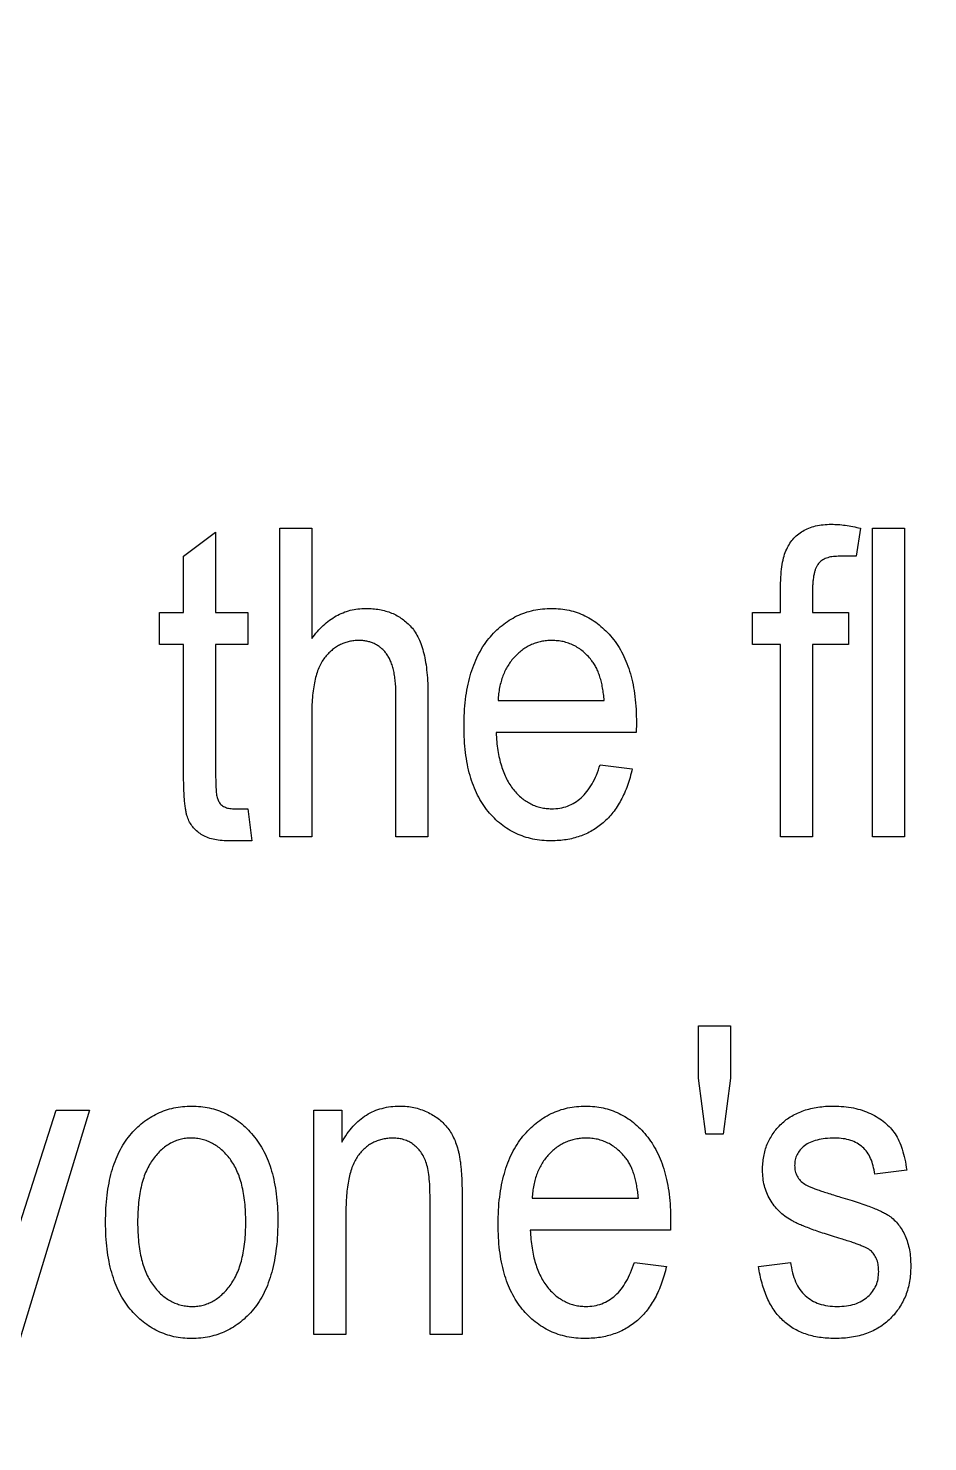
# Model space of a CAD drawing. Header units: millimetres. Extents: x -34 to 34, y -34 to 34.
# Drawn here: x 12.96 to 18.21, y 6.89 to 15.13 of the extents above; entities that cross this region are included whole.
import ezdxf

# ---------------------------------------------------------------- set-up
doc = ezdxf.new("R2010")
doc.units = ezdxf.units.MM

msp = doc.modelspace()

# ---------------------------------------------------------------- linework, layer by layer
at = {"color": 7, "linetype": 'Continuous', "lineweight": 25}
for p, q in [((13.8691, 12.0491), (14.0559, 12.1892)), ((14.0559, 12.1892), (14.0559, 11.7223)), ((14.4294, 10.4148), (14.4294, 12.2126)), ((14.4294, 12.2126), (14.6162, 12.2126)), ((14.6162, 12.2126), (14.6162, 11.5698)), ((17.8149, 12.2126), (17.7901, 12.0491)), ((17.885, 10.4148), (17.885, 12.2126)), ((17.885, 12.2126), (18.0718, 12.2126)), ((18.0718, 12.2126), (18.0718, 10.4148)), ((13.8691, 11.7223), (13.8691, 12.0491)), ((17.7901, 12.0491), (17.6843, 12.0491)), ((17.348, 11.7223), (17.348, 11.8576)), ((17.5348, 11.8438), (17.5348, 11.7223)), ((13.729, 11.5355), (13.729, 11.7223)), ((13.729, 11.7223), (13.8691, 11.7223)), ((14.0559, 11.7223), (14.2427, 11.7223)), ((14.2427, 11.7223), (14.2427, 11.5355)), ((17.1845, 11.5355), (17.1845, 11.7223)), ((17.1845, 11.7223), (17.348, 11.7223)), ((17.5348, 11.7223), (17.7449, 11.7223)), ((17.7449, 11.7223), (17.7449, 11.5355)), ((13.8691, 11.5355), (13.729, 11.5355)), ((13.8691, 10.7887), (13.8691, 11.5355)), ((14.2427, 11.5355), (14.0559, 11.5355)), ((14.0559, 11.5355), (14.0559, 10.7613)), ((17.348, 11.5355), (17.1845, 11.5355)), ((17.348, 10.4148), (17.348, 11.5355)), ((17.7449, 11.5355), (17.5348, 11.5355)), ((17.5348, 11.5355), (17.5348, 10.4148)), ((15.1065, 10.4148), (15.1065, 11.2418)), ((15.2933, 11.2396), (15.2933, 10.4148)), ((15.7016, 11.2086), (16.3207, 11.2086)), ((14.6162, 11.1287), (14.6162, 10.4148)), ((16.5085, 11.0795), (16.5074, 11.0218)), ((16.5074, 11.0218), (15.6902, 11.0218)), ((16.2973, 10.835), (16.4841, 10.8117)), ((14.1613, 10.5782), (14.2427, 10.5782)), ((14.2427, 10.5782), (14.266, 10.3914)), ((14.266, 10.3914), (14.1277, 10.3914)), ((14.6162, 10.4148), (14.4294, 10.4148)), ((15.2933, 10.4148), (15.1065, 10.4148)), ((17.5348, 10.4148), (17.348, 10.4148)), ((18.0718, 10.4148), (17.885, 10.4148)), ((16.8699, 9.0094), (16.8699, 9.3129)), ((16.8699, 9.3129), (17.0567, 9.3129)), ((17.0567, 9.3129), (17.0567, 9.0094)), ((16.9122, 8.6825), (16.8699, 9.0094)), ((17.0567, 9.0094), (17.0133, 8.6825)), ((12.9018, 8.1167), (13.1269, 8.8226)), ((13.3209, 8.8226), (12.9171, 7.4928)), ((13.1269, 8.8226), (13.3209, 8.8226)), ((14.6284, 7.5151), (14.6284, 8.8226)), ((14.6284, 8.8226), (14.7919, 8.8226)), ((14.7919, 8.8226), (14.7919, 8.6358)), ((17.0133, 8.6825), (16.9122, 8.6825)), ((18.084, 8.4724), (17.8972, 8.449)), ((15.3055, 7.5151), (15.3055, 8.3097)), ((15.4923, 8.3155), (15.4923, 7.5151)), ((15.9006, 8.3089), (16.5197, 8.3089)), ((14.8152, 8.2287), (14.8152, 7.5151)), ((16.7075, 8.1798), (16.7064, 8.1221)), ((16.7064, 8.1221), (15.8893, 8.1221)), ((16.4963, 7.9354), (16.6831, 7.912)), ((17.2201, 7.912), (17.4069, 7.9354)), ((14.8152, 7.5151), (14.6284, 7.5151)), ((15.4923, 7.5151), (15.3055, 7.5151))]:
    msp.add_line(p, q, dxfattribs=at)
at = {"color": 7, "linetype": 'Continuous'}
msp.add_circle((0, 0), 34, dxfattribs=at)
at = {"color": 7, "linetype": 'Continuous', "lineweight": 25}
for points, knots in [([(17.348, 11.8576), (17.3484, 11.881), (17.3493, 11.9247), (17.3546, 11.9858), (17.3647, 12.0376), (17.3783, 12.081), (17.3974, 12.117), (17.4195, 12.1486), (17.4467, 12.1752), (17.4781, 12.1972), (17.5136, 12.2151), (17.5536, 12.2271), (17.5977, 12.2346), (17.6285, 12.2355), (17.6446, 12.2359)], [0, 0, 0, 0, 0.1265, 0.236978, 0.331644, 0.411402, 0.482682, 0.551579, 0.6191, 0.687616, 0.758297, 0.833488, 0.912952, 1, 1, 1, 1]), ([(17.6446, 12.2359), (17.6578, 12.2356), (17.6851, 12.235), (17.7268, 12.2303), (17.7705, 12.2232), (17.7999, 12.2162), (17.8149, 12.2126)], [0, 0, 0, 0, 0.2308527, 0.4734655, 0.7309476, 1, 1, 1, 1]), ([(17.6843, 12.0491), (17.6719, 12.0487), (17.6485, 12.048), (17.6161, 12.0401), (17.5893, 12.0265), (17.5714, 12.0104), (17.561, 11.9941), (17.5534, 11.9798), (17.5479, 11.9629), (17.5432, 11.9437), (17.539, 11.9222), (17.5369, 11.8981), (17.5347, 11.8718), (17.5348, 11.8534), (17.5348, 11.8438)], [0, 0, 0, 0, 0.126159, 0.236891, 0.335684, 0.428238, 0.477178, 0.531261, 0.591358, 0.657498, 0.731555, 0.813452, 0.90251, 1, 1, 1, 1]), ([(14.6162, 11.5698), (14.6268, 11.5837), (14.6473, 11.6109), (14.6817, 11.647), (14.7186, 11.677), (14.757, 11.7022), (14.7978, 11.7216), (14.8405, 11.7358), (14.8855, 11.7438), (14.9162, 11.745), (14.9318, 11.7456)], [0, 0, 0, 0, 0.139469, 0.271137, 0.396529, 0.517824, 0.63709, 0.755446, 0.875647, 1, 1, 1, 1]), ([(14.9318, 11.7456), (14.9454, 11.7453), (14.972, 11.7446), (15.0107, 11.7393), (15.0472, 11.731), (15.0817, 11.7195), (15.1139, 11.7038), (15.1437, 11.6849), (15.1714, 11.6627), (15.1973, 11.6371), (15.2202, 11.6066), (15.24, 11.5708), (15.2566, 11.5292), (15.2703, 11.482), (15.2808, 11.4293), (15.2877, 11.371), (15.2927, 11.3072), (15.2931, 11.2627), (15.2933, 11.2396)], [0, 0, 0, 0, 0.057444, 0.11172, 0.164296, 0.215175, 0.264674, 0.314426, 0.363638, 0.414362, 0.467035, 0.523919, 0.586431, 0.655337, 0.730601, 0.812712, 0.902626, 1, 1, 1, 1]), ([(15.5035, 11.0576), (15.5038, 11.0847), (15.5045, 11.1375), (15.5116, 11.2141), (15.5228, 11.2858), (15.5382, 11.3526), (15.5588, 11.4142), (15.5835, 11.471), (15.6128, 11.5229), (15.6467, 11.5696), (15.6844, 11.6107), (15.7242, 11.6467), (15.7665, 11.6775), (15.8115, 11.7022), (15.8588, 11.7219), (15.9085, 11.7357), (15.9607, 11.7438), (15.9962, 11.745), (16.0142, 11.7456)], [0, 0, 0, 0, 0.084514, 0.164397, 0.239575, 0.310424, 0.377514, 0.441638, 0.503055, 0.562996, 0.620921, 0.676452, 0.730182, 0.783428, 0.835913, 0.88941, 0.943848, 1, 1, 1, 1]), ([(16.0142, 11.7456), (16.0315, 11.7452), (16.0656, 11.7443), (16.1155, 11.736), (16.1632, 11.7224), (16.2088, 11.7038), (16.2521, 11.6796), (16.2928, 11.6495), (16.3317, 11.6148), (16.3681, 11.5746), (16.4013, 11.5294), (16.4303, 11.4792), (16.4542, 11.4239), (16.4745, 11.3644), (16.4894, 11.2998), (16.5009, 11.2306), (16.5073, 11.1566), (16.5081, 11.1056), (16.5085, 11.0795)], [0, 0, 0, 0, 0.05571, 0.109694, 0.162658, 0.215196, 0.268175, 0.32202, 0.377796, 0.436048, 0.496318, 0.558287, 0.622502, 0.689912, 0.760814, 0.835862, 0.91572, 1, 1, 1, 1]), ([(14.8891, 11.5588), (14.8799, 11.5585), (14.8615, 11.558), (14.8344, 11.5537), (14.8087, 11.5456), (14.7836, 11.5357), (14.76, 11.5218), (14.737, 11.5058), (14.7156, 11.4862), (14.6949, 11.464), (14.6759, 11.4378), (14.6602, 11.4067), (14.6461, 11.3716), (14.6355, 11.3318), (14.6267, 11.2876), (14.6209, 11.2386), (14.6166, 11.1852), (14.6163, 11.1481), (14.6162, 11.1287)], [0, 0, 0, 0, 0.04841, 0.096097, 0.142584, 0.189362, 0.236938, 0.285298, 0.335747, 0.38842, 0.444027, 0.504346, 0.570021, 0.641321, 0.719788, 0.805709, 0.898842, 1, 1, 1, 1]), ([(15.1065, 11.2418), (15.1065, 11.2554), (15.1064, 11.2817), (15.1031, 11.3197), (15.0992, 11.3548), (15.0924, 11.3867), (15.0846, 11.4159), (15.0749, 11.4421), (15.0626, 11.4648), (15.0492, 11.4851), (15.034, 11.5026), (15.0172, 11.5174), (14.9992, 11.5303), (14.98, 11.5412), (14.9592, 11.5491), (14.937, 11.5544), (14.9136, 11.5584), (14.8974, 11.5587), (14.8891, 11.5588)], [0, 0, 0, 0, 0.09359, 0.180738, 0.261569, 0.335796, 0.405117, 0.468581, 0.527262, 0.582644, 0.634754, 0.686237, 0.736547, 0.786292, 0.837339, 0.889011, 0.943131, 1, 1, 1, 1]), ([(16.0149, 11.5588), (16.0046, 11.5585), (15.9842, 11.558), (15.9541, 11.5537), (15.9254, 11.5456), (15.8975, 11.5358), (15.8713, 11.5219), (15.8457, 11.5059), (15.8217, 11.4863), (15.7988, 11.4642), (15.7777, 11.4396), (15.7594, 11.4126), (15.7433, 11.3838), (15.7297, 11.3528), (15.7189, 11.3197), (15.7106, 11.2844), (15.7041, 11.2472), (15.7024, 11.2216), (15.7016, 11.2086)], [0, 0, 0, 0, 0.059496, 0.117439, 0.173917, 0.230546, 0.287144, 0.344361, 0.403544, 0.464857, 0.527346, 0.58921, 0.652435, 0.71661, 0.783604, 0.852624, 0.924924, 1, 1, 1, 1]), ([(16.2455, 11.445), (16.2379, 11.454), (16.2229, 11.4717), (16.1981, 11.4953), (16.1712, 11.5147), (16.143, 11.531), (16.1132, 11.5433), (16.0819, 11.5527), (16.0489, 11.5577), (16.0264, 11.5584), (16.0149, 11.5588)], [0, 0, 0, 0, 0.132804, 0.260544, 0.383948, 0.505265, 0.625434, 0.746635, 0.871231, 1, 1, 1, 1]), ([(16.3207, 11.2086), (16.3195, 11.2214), (16.3171, 11.2462), (16.3115, 11.2821), (16.3049, 11.3156), (16.2959, 11.3464), (16.286, 11.3748), (16.2741, 11.4006), (16.2612, 11.4242), (16.2507, 11.4382), (16.2455, 11.445)], [0, 0, 0, 0, 0.153117, 0.296903, 0.433148, 0.55985, 0.680043, 0.79167, 0.898167, 1, 1, 1, 1]), ([(16.0124, 10.3914), (15.9939, 10.3919), (15.9575, 10.3927), (15.9043, 10.401), (15.8538, 10.4143), (15.8062, 10.4337), (15.7612, 10.4577), (15.7187, 10.4872), (15.6794, 10.5225), (15.6428, 10.5627), (15.6099, 10.608), (15.5815, 10.6584), (15.5568, 10.7133), (15.5373, 10.7731), (15.522, 10.8376), (15.5113, 10.9067), (15.5046, 10.9806), (15.5039, 11.0314), (15.5035, 11.0576)], [0, 0, 0, 0, 0.058734, 0.115345, 0.170494, 0.224181, 0.278063, 0.332137, 0.387914, 0.445297, 0.504439, 0.565292, 0.628705, 0.694986, 0.764829, 0.838697, 0.916978, 1, 1, 1, 1]), ([(15.6902, 11.0218), (15.6914, 11.004), (15.6935, 10.9695), (15.7004, 10.9195), (15.7087, 10.8727), (15.7206, 10.8295), (15.7343, 10.7895), (15.7507, 10.7528), (15.7696, 10.7194), (15.7913, 10.6899), (15.8146, 10.6635), (15.8394, 10.6408), (15.8655, 10.6217), (15.8927, 10.6059), (15.921, 10.5932), (15.9507, 10.5845), (15.9817, 10.5793), (16.0028, 10.5786), (16.0135, 10.5782)], [0, 0, 0, 0, 0.0876154, 0.1703022, 0.2482334, 0.3213962, 0.390473, 0.4560938, 0.5188127, 0.5787792, 0.6364257, 0.6914924, 0.7441559, 0.7953715, 0.8457411, 0.8962952, 0.947255, 1, 1, 1, 1]), ([(14.1277, 10.3914), (14.1124, 10.3917), (14.083, 10.3922), (14.0415, 10.4), (14.0041, 10.4107), (13.9719, 10.4275), (13.9447, 10.4482), (13.9215, 10.4721), (13.9036, 10.5), (13.8919, 10.526), (13.8853, 10.5502), (13.8812, 10.5725), (13.8769, 10.5988), (13.8744, 10.6291), (13.8716, 10.6633), (13.8705, 10.7015), (13.8692, 10.7437), (13.8691, 10.7733), (13.8691, 10.7887)], [0, 0, 0, 0, 0.082978, 0.158466, 0.227964, 0.292396, 0.353441, 0.412531, 0.471462, 0.531841, 0.565997, 0.606892, 0.654804, 0.709656, 0.771661, 0.840124, 0.916455, 1, 1, 1, 1]), ([(16.4841, 10.8117), (16.4801, 10.7948), (16.4722, 10.7618), (16.4567, 10.7145), (16.4394, 10.6701), (16.4192, 10.6292), (16.3969, 10.5914), (16.3725, 10.5565), (16.3454, 10.525), (16.3158, 10.4969), (16.2843, 10.472), (16.2509, 10.4503), (16.2156, 10.432), (16.1783, 10.4175), (16.1395, 10.4057), (16.0988, 10.3972), (16.0561, 10.3926), (16.0271, 10.3918), (16.0124, 10.3914)], [0, 0, 0, 0, 0.075174, 0.14731, 0.216045, 0.281929, 0.345137, 0.40652, 0.466426, 0.525438, 0.583328, 0.640593, 0.698215, 0.755575, 0.814041, 0.873896, 0.936055, 1, 1, 1, 1]), ([(16.0135, 10.5782), (16.0299, 10.5789), (16.0618, 10.5803), (16.1078, 10.5928), (16.1499, 10.6132), (16.188, 10.6419), (16.2219, 10.6787), (16.2513, 10.7236), (16.2775, 10.7761), (16.2905, 10.8148), (16.2973, 10.835)], [0, 0, 0, 0, 0.118665, 0.231916, 0.342835, 0.456337, 0.575618, 0.704131, 0.845043, 1, 1, 1, 1]), ([(14.0559, 10.7613), (14.0561, 10.745), (14.0564, 10.7155), (14.0592, 10.6762), (14.0632, 10.6459), (14.0696, 10.6298), (14.0723, 10.6231)], [0, 0, 0, 0, 0.349051, 0.631075, 0.845143, 1, 1, 1, 1]), ([(14.0723, 10.6231), (14.0767, 10.6161), (14.0855, 10.6023), (14.1068, 10.5881), (14.1324, 10.5796), (14.1512, 10.5787), (14.1613, 10.5782)], [0, 0, 0, 0, 0.23382, 0.463567, 0.713334, 1, 1, 1, 1]), ([(13.4143, 8.1688), (13.4147, 8.196), (13.4155, 8.2486), (13.4219, 8.325), (13.4335, 8.3961), (13.4483, 8.4623), (13.4686, 8.5232), (13.4928, 8.5792), (13.5218, 8.63), (13.5551, 8.6755), (13.592, 8.7154), (13.6311, 8.7505), (13.673, 8.7798), (13.7169, 8.8041), (13.7634, 8.8228), (13.8122, 8.8364), (13.8635, 8.8446), (13.8985, 8.8455), (13.9163, 8.8459)], [0, 0, 0, 0, 0.085788, 0.16646, 0.242011, 0.313466, 0.380716, 0.444949, 0.506099, 0.565248, 0.622677, 0.677703, 0.73126, 0.783927, 0.836201, 0.88929, 0.943789, 1, 1, 1, 1]), ([(13.9163, 8.8459), (13.9339, 8.8455), (13.9683, 8.8446), (14.0189, 8.8363), (14.0671, 8.8228), (14.1135, 8.8042), (14.1571, 8.7796), (14.199, 8.7506), (14.2382, 8.7153), (14.2752, 8.6754), (14.3095, 8.6306), (14.3384, 8.5802), (14.3636, 8.5255), (14.3833, 8.4658), (14.399, 8.4016), (14.4101, 8.3327), (14.4172, 8.2591), (14.4179, 8.2084), (14.4183, 8.1823)], [0, 0, 0, 0, 0.056299, 0.110484, 0.164018, 0.2171, 0.270239, 0.324625, 0.380501, 0.439083, 0.499299, 0.561252, 0.625211, 0.69239, 0.762761, 0.837168, 0.916399, 1, 1, 1, 1]), ([(14.7919, 8.6358), (14.8018, 8.6526), (14.8211, 8.685), (14.8554, 8.7283), (14.8932, 8.7647), (14.934, 8.7947), (14.9782, 8.8181), (15.026, 8.8339), (15.0766, 8.8442), (15.1115, 8.8454), (15.1293, 8.8459)], [0, 0, 0, 0, 0.1396002, 0.2696963, 0.3940514, 0.5136611, 0.6316347, 0.7502744, 0.8726736, 1, 1, 1, 1]), ([(15.1293, 8.8459), (15.1433, 8.8455), (15.1709, 8.8447), (15.2114, 8.8383), (15.2503, 8.8278), (15.287, 8.8127), (15.3213, 8.7946), (15.3529, 8.7743), (15.3801, 8.7502), (15.4048, 8.7242), (15.4257, 8.6943), (15.4443, 8.661), (15.4589, 8.623), (15.4692, 8.5887), (15.476, 8.5582), (15.4801, 8.5321), (15.4844, 8.5031), (15.4869, 8.4712), (15.4898, 8.4364), (15.4909, 8.3987), (15.4922, 8.3581), (15.4923, 8.33), (15.4923, 8.3155)], [0, 0, 0, 0, 0.057076, 0.112243, 0.166711, 0.220738, 0.273946, 0.324397, 0.373587, 0.421633, 0.470319, 0.521782, 0.576728, 0.63569, 0.667677, 0.703855, 0.743388, 0.787184, 0.834397, 0.885486, 0.941017, 1, 1, 1, 1]), ([(15.7025, 8.1579), (15.7028, 8.185), (15.7035, 8.2378), (15.7106, 8.3145), (15.7218, 8.3862), (15.7373, 8.4529), (15.7578, 8.5145), (15.7825, 8.5713), (15.8118, 8.6232), (15.8457, 8.6699), (15.8834, 8.711), (15.9232, 8.7471), (15.9655, 8.7778), (16.0105, 8.8025), (16.0578, 8.8222), (16.1075, 8.8361), (16.1597, 8.8441), (16.1952, 8.8453), (16.2132, 8.8459)], [0, 0, 0, 0, 0.084514, 0.164397, 0.239575, 0.310424, 0.377514, 0.441638, 0.503055, 0.562996, 0.620921, 0.676452, 0.730182, 0.783428, 0.835913, 0.88941, 0.943848, 1, 1, 1, 1]), ([(16.2132, 8.8459), (16.2305, 8.8455), (16.2646, 8.8446), (16.3145, 8.8364), (16.3622, 8.8228), (16.4078, 8.8041), (16.4512, 8.7799), (16.4918, 8.7499), (16.5307, 8.7151), (16.5671, 8.675), (16.6004, 8.6297), (16.6293, 8.5795), (16.6532, 8.5243), (16.6735, 8.4647), (16.6884, 8.4001), (16.6999, 8.3309), (16.7063, 8.2569), (16.7071, 8.2059), (16.7075, 8.1798)], [0, 0, 0, 0, 0.05571, 0.109694, 0.162658, 0.215196, 0.268175, 0.32202, 0.377796, 0.436048, 0.496318, 0.558287, 0.622502, 0.689912, 0.760814, 0.835862, 0.91572, 1, 1, 1, 1]), ([(17.2435, 8.4731), (17.2438, 8.4866), (17.2445, 8.513), (17.2498, 8.5517), (17.258, 8.5886), (17.27, 8.6235), (17.286, 8.6561), (17.3046, 8.6871), (17.3271, 8.716), (17.3529, 8.7429), (17.3816, 8.7674), (17.4134, 8.7883), (17.4478, 8.8062), (17.4848, 8.8208), (17.5244, 8.8321), (17.5666, 8.8399), (17.6113, 8.8454), (17.6421, 8.8458), (17.6579, 8.8459)], [0, 0, 0, 0, 0.064436, 0.125867, 0.185938, 0.24426, 0.301581, 0.35857, 0.416451, 0.475923, 0.535995, 0.595828, 0.657302, 0.7203, 0.78546, 0.85336, 0.924575, 1, 1, 1, 1]), ([(17.6579, 8.8459), (17.6777, 8.8453), (17.7164, 8.8442), (17.7725, 8.8363), (17.8249, 8.8223), (17.8732, 8.803), (17.9171, 8.7794), (17.9558, 8.7516), (17.989, 8.72), (18.0173, 8.684), (18.0402, 8.6418), (18.0589, 8.5924), (18.0743, 8.5353), (18.0806, 8.4941), (18.084, 8.4724)], [0, 0, 0, 0, 0.094098, 0.183224, 0.267982, 0.350533, 0.429223, 0.50396, 0.575737, 0.645979, 0.719792, 0.80267, 0.895821, 1, 1, 1, 1]), ([(13.9116, 8.6592), (13.901, 8.6589), (13.8801, 8.6583), (13.8494, 8.6521), (13.82, 8.6426), (13.7917, 8.6293), (13.7645, 8.6121), (13.739, 8.5906), (13.7145, 8.5656), (13.691, 8.5372), (13.6699, 8.5046), (13.6512, 8.4683), (13.6356, 8.4279), (13.6229, 8.3837), (13.6131, 8.3356), (13.6064, 8.2837), (13.6019, 8.2279), (13.6014, 8.1894), (13.6011, 8.1696)], [0, 0, 0, 0, 0.049208, 0.096939, 0.14444, 0.192437, 0.241939, 0.293272, 0.347178, 0.404151, 0.464138, 0.527023, 0.593715, 0.664842, 0.74037, 0.821268, 0.90793, 1, 1, 1, 1]), ([(14.2315, 8.1696), (14.2313, 8.1895), (14.2308, 8.2281), (14.2262, 8.284), (14.2197, 8.3361), (14.2093, 8.3841), (14.1968, 8.4285), (14.1805, 8.4686), (14.1623, 8.5054), (14.1404, 8.5376), (14.1167, 8.5661), (14.0916, 8.591), (14.065, 8.6121), (14.0372, 8.6294), (14.0077, 8.6426), (13.9769, 8.6521), (13.9447, 8.6582), (13.9227, 8.6588), (13.9116, 8.6592)], [0, 0, 0, 0, 0.091482, 0.177065, 0.256957, 0.332205, 0.401911, 0.467978, 0.530577, 0.589659, 0.646279, 0.700302, 0.751512, 0.801343, 0.850264, 0.899299, 0.949177, 1, 1, 1, 1]), ([(15.0907, 8.6592), (15.0804, 8.6589), (15.0603, 8.6585), (15.0311, 8.6535), (15.0034, 8.6459), (14.9774, 8.6352), (14.9527, 8.6218), (14.93, 8.6046), (14.9086, 8.5849), (14.8893, 8.5616), (14.8713, 8.535), (14.8562, 8.5039), (14.8436, 8.4685), (14.833, 8.429), (14.8252, 8.385), (14.8194, 8.3368), (14.8157, 8.2842), (14.8154, 8.2477), (14.8152, 8.2287)], [0, 0, 0, 0, 0.053032, 0.104144, 0.15326, 0.201625, 0.249892, 0.298577, 0.348552, 0.40047, 0.45504, 0.51483, 0.579268, 0.649788, 0.726724, 0.810576, 0.901604, 1, 1, 1, 1]), ([(15.3055, 8.3097), (15.3053, 8.332), (15.3048, 8.3737), (15.3008, 8.4314), (15.2933, 8.4794), (15.2833, 8.5189), (15.2693, 8.5513), (15.2524, 8.5792), (15.2318, 8.6031), (15.2079, 8.6232), (15.1817, 8.6395), (15.153, 8.6508), (15.1225, 8.6581), (15.1014, 8.6588), (15.0907, 8.6592)], [0, 0, 0, 0, 0.144217, 0.268382, 0.372345, 0.456741, 0.530103, 0.599047, 0.666277, 0.732998, 0.799118, 0.864162, 0.930883, 1, 1, 1, 1]), ([(16.2139, 8.6592), (16.2036, 8.6589), (16.1832, 8.6583), (16.1531, 8.654), (16.1244, 8.646), (16.0965, 8.6361), (16.0703, 8.6222), (16.0448, 8.6062), (16.0207, 8.5866), (15.9978, 8.5645), (15.9768, 8.54), (15.9584, 8.5129), (15.9423, 8.4841), (15.9287, 8.4531), (15.9179, 8.42), (15.9096, 8.3847), (15.9031, 8.3476), (15.9014, 8.322), (15.9006, 8.3089)], [0, 0, 0, 0, 0.059496, 0.117439, 0.173917, 0.230546, 0.287144, 0.344361, 0.403544, 0.464857, 0.527346, 0.58921, 0.652435, 0.71661, 0.783604, 0.852624, 0.924924, 1, 1, 1, 1]), ([(16.4445, 8.5453), (16.4369, 8.5544), (16.4219, 8.5721), (16.3971, 8.5957), (16.3702, 8.615), (16.342, 8.6313), (16.3122, 8.6436), (16.281, 8.6531), (16.2479, 8.658), (16.2254, 8.6588), (16.2139, 8.6592)], [0, 0, 0, 0, 0.132804, 0.260544, 0.383948, 0.505265, 0.625434, 0.746635, 0.871231, 1, 1, 1, 1]), ([(17.6645, 8.6592), (17.6459, 8.6587), (17.6112, 8.6577), (17.5628, 8.6494), (17.5215, 8.636), (17.488, 8.6161), (17.4623, 8.5916), (17.4438, 8.5639), (17.4322, 8.5327), (17.4309, 8.5107), (17.4302, 8.4994)], [0, 0, 0, 0, 0.174448, 0.326882, 0.461347, 0.581638, 0.691071, 0.792789, 0.893938, 1, 1, 1, 1]), ([(17.8972, 8.449), (17.8947, 8.4655), (17.8898, 8.4969), (17.8753, 8.5405), (17.8542, 8.5771), (17.8279, 8.6079), (17.7949, 8.6311), (17.7564, 8.6477), (17.7123, 8.6575), (17.6809, 8.6586), (17.6645, 8.6592)], [0, 0, 0, 0, 0.1428901, 0.2715776, 0.3904694, 0.5025713, 0.6152082, 0.7321897, 0.8591868, 1, 1, 1, 1]), ([(16.5197, 8.3089), (16.5185, 8.3217), (16.5161, 8.3465), (16.5105, 8.3824), (16.5039, 8.4159), (16.4949, 8.4468), (16.485, 8.4752), (16.4731, 8.5009), (16.4602, 8.5246), (16.4497, 8.5385), (16.4445, 8.5453)], [0, 0, 0, 0, 0.153117, 0.296903, 0.433148, 0.55985, 0.680043, 0.79167, 0.898167, 1, 1, 1, 1]), ([(17.4302, 8.4994), (17.4309, 8.4884), (17.4321, 8.467), (17.4441, 8.4372), (17.4629, 8.4107), (17.4803, 8.3975), (17.4893, 8.3907)], [0, 0, 0, 0, 0.253335, 0.496023, 0.737057, 1, 1, 1, 1]), ([(17.7017, 8.0722), (17.6846, 8.0773), (17.652, 8.0873), (17.6052, 8.1023), (17.5625, 8.1164), (17.524, 8.1302), (17.4899, 8.1439), (17.4594, 8.1561), (17.4332, 8.168), (17.4042, 8.1834), (17.3726, 8.2041), (17.3392, 8.2325), (17.3106, 8.265), (17.2863, 8.3008), (17.2674, 8.3401), (17.2532, 8.3821), (17.2453, 8.4268), (17.2441, 8.4575), (17.2435, 8.4731)], [0, 0, 0, 0, 0.080348, 0.154086, 0.221746, 0.283008, 0.338429, 0.387637, 0.431089, 0.468395, 0.535347, 0.601101, 0.665615, 0.730436, 0.795703, 0.861629, 0.92964, 1, 1, 1, 1]), ([(17.4893, 8.3907), (17.493, 8.3885), (17.5015, 8.3836), (17.5169, 8.3764), (17.5366, 8.3684), (17.5607, 8.3599), (17.5889, 8.3498), (17.6217, 8.3396), (17.6586, 8.3276), (17.6849, 8.3199), (17.6988, 8.3159)], [0, 0, 0, 0, 0.056472, 0.132657, 0.228152, 0.343167, 0.4768, 0.631658, 0.805172, 1, 1, 1, 1]), ([(17.6988, 8.3159), (17.7168, 8.3105), (17.7511, 8.3002), (17.7997, 8.2844), (17.8431, 8.2695), (17.8814, 8.2554), (17.9144, 8.242), (17.942, 8.2291), (17.965, 8.2179), (17.9878, 8.2026), (18.0116, 8.1825), (18.0364, 8.1552), (18.0576, 8.1239), (18.0755, 8.0887), (18.0896, 8.0498), (18.1005, 8.0076), (18.106, 7.9616), (18.1069, 7.9299), (18.1073, 7.9135)], [0, 0, 0, 0, 0.088802, 0.1690438, 0.2412984, 0.3055988, 0.3614603, 0.4094934, 0.4495465, 0.4818679, 0.5389057, 0.5962116, 0.6552845, 0.7171584, 0.7819972, 0.8500813, 0.9224248, 1, 1, 1, 1]), ([(13.9163, 7.4917), (13.8988, 7.4922), (13.8641, 7.4931), (13.8133, 7.5013), (13.7647, 7.5148), (13.7185, 7.534), (13.6745, 7.5581), (13.6328, 7.5878), (13.5935, 7.6229), (13.5566, 7.6631), (13.5228, 7.7084), (13.4937, 7.7593), (13.4692, 7.8154), (13.4488, 7.8763), (13.4332, 7.9424), (13.4226, 8.0134), (13.4153, 8.0894), (13.4147, 8.1418), (13.4143, 8.1688)], [0, 0, 0, 0, 0.0555166, 0.1097085, 0.1624978, 0.2149871, 0.2677243, 0.3210391, 0.3766823, 0.4341879, 0.4936446, 0.5554023, 0.619368, 0.6871951, 0.7584593, 0.8340522, 0.9144817, 1, 1, 1, 1]), ([(13.6011, 8.1696), (13.6014, 8.1495), (13.6018, 8.1106), (13.6065, 8.0544), (13.6129, 8.002), (13.6234, 7.9538), (13.6359, 7.9092), (13.6519, 7.8689), (13.6706, 7.8322), (13.6921, 7.7997), (13.7159, 7.7712), (13.7412, 7.7467), (13.7676, 7.7256), (13.7954, 7.7082), (13.8249, 7.695), (13.8558, 7.6856), (13.888, 7.6795), (13.91, 7.6788), (13.9211, 7.6785)], [0, 0, 0, 0, 0.091829, 0.17777, 0.25803, 0.333106, 0.403186, 0.469619, 0.531579, 0.590989, 0.647479, 0.700989, 0.752082, 0.801798, 0.850607, 0.89953, 0.949294, 1, 1, 1, 1]), ([(14.4183, 8.1823), (14.4179, 8.1541), (14.4171, 8.0995), (14.4107, 8.0204), (14.3992, 7.947), (14.3844, 7.8788), (14.3641, 7.8166), (14.3403, 7.7595), (14.3113, 7.7081), (14.278, 7.6624), (14.2414, 7.6222), (14.2022, 7.5872), (14.1603, 7.5579), (14.1164, 7.5334), (14.0697, 7.5149), (14.0208, 7.5013), (13.9694, 7.4931), (13.9342, 7.4922), (13.9163, 7.4917)], [0, 0, 0, 0, 0.088003, 0.170193, 0.247313, 0.319619, 0.387372, 0.451254, 0.51221, 0.57084, 0.627211, 0.68147, 0.73428, 0.786212, 0.838108, 0.890456, 0.944195, 1, 1, 1, 1]), ([(13.9211, 7.6785), (13.9315, 7.6788), (13.9523, 7.6795), (13.9827, 7.6856), (14.012, 7.6951), (14.0401, 7.7087), (14.067, 7.7262), (14.0931, 7.7469), (14.1175, 7.7721), (14.1408, 7.8009), (14.1625, 7.8334), (14.1811, 7.8702), (14.1967, 7.9108), (14.2092, 7.9552), (14.2197, 8.0032), (14.2262, 8.0554), (14.2308, 8.1112), (14.2313, 8.1497), (14.2315, 8.1696)], [0, 0, 0, 0, 0.048586, 0.09626, 0.143167, 0.191349, 0.240317, 0.291669, 0.34551, 0.402853, 0.463077, 0.526389, 0.593526, 0.664568, 0.740121, 0.821482, 0.90804, 1, 1, 1, 1]), ([(16.2114, 7.4917), (16.1929, 7.4922), (16.1565, 7.493), (16.1033, 7.5013), (16.0528, 7.5146), (16.0052, 7.534), (15.9602, 7.558), (15.9177, 7.5875), (15.8784, 7.6228), (15.8418, 7.663), (15.8089, 7.7083), (15.7805, 7.7587), (15.7558, 7.8136), (15.7363, 7.8735), (15.7211, 7.9379), (15.7103, 8.0071), (15.7036, 8.0809), (15.7029, 8.1317), (15.7025, 8.1579)], [0, 0, 0, 0, 0.058734, 0.115345, 0.170494, 0.224181, 0.278063, 0.332137, 0.387914, 0.445297, 0.504439, 0.565292, 0.628705, 0.694986, 0.764829, 0.838697, 0.916978, 1, 1, 1, 1]), ([(15.8893, 8.1221), (15.8904, 8.1044), (15.8925, 8.0698), (15.8994, 8.0198), (15.9077, 7.973), (15.9196, 7.9298), (15.9333, 7.8898), (15.9497, 7.8532), (15.9686, 7.8198), (15.9903, 7.7902), (16.0136, 7.7638), (16.0384, 7.7411), (16.0645, 7.722), (16.0917, 7.7062), (16.12, 7.6935), (16.1497, 7.6848), (16.1807, 7.6796), (16.2018, 7.6789), (16.2125, 7.6785)], [0, 0, 0, 0, 0.087615, 0.170302, 0.248233, 0.321396, 0.390473, 0.456094, 0.518813, 0.578779, 0.636426, 0.691492, 0.744156, 0.795371, 0.845741, 0.896295, 0.947255, 1, 1, 1, 1]), ([(17.8779, 7.9999), (17.8749, 8.0024), (17.868, 8.0083), (17.8548, 8.0159), (17.8383, 8.0243), (17.818, 8.0331), (17.794, 8.0419), (17.7665, 8.052), (17.7353, 8.062), (17.7132, 8.0687), (17.7017, 8.0722)], [0, 0, 0, 0, 0.061004, 0.141395, 0.237691, 0.352034, 0.486513, 0.638401, 0.810736, 1, 1, 1, 1]), ([(17.9206, 7.8814), (17.9202, 7.8935), (17.9194, 7.9165), (17.9112, 7.9489), (17.8977, 7.9772), (17.8845, 7.9924), (17.8779, 7.9999)], [0, 0, 0, 0, 0.280002, 0.533179, 0.769121, 1, 1, 1, 1]), ([(16.6831, 7.912), (16.6791, 7.8952), (16.6712, 7.8622), (16.6557, 7.8148), (16.6384, 7.7704), (16.6182, 7.7295), (16.5959, 7.6917), (16.5715, 7.6568), (16.5444, 7.6253), (16.5148, 7.5973), (16.4833, 7.5723), (16.4499, 7.5506), (16.4146, 7.5324), (16.3773, 7.5178), (16.3386, 7.506), (16.2978, 7.4975), (16.2552, 7.493), (16.2261, 7.4922), (16.2114, 7.4917)], [0, 0, 0, 0, 0.075174, 0.14731, 0.216045, 0.281929, 0.345137, 0.40652, 0.466426, 0.525438, 0.583328, 0.640593, 0.698215, 0.755575, 0.814041, 0.873896, 0.936055, 1, 1, 1, 1]), ([(16.2125, 7.6785), (16.2289, 7.6793), (16.2609, 7.6807), (16.3068, 7.6931), (16.3489, 7.7136), (16.387, 7.7422), (16.4209, 7.779), (16.4503, 7.8239), (16.4765, 7.8764), (16.4895, 7.9151), (16.4963, 7.9354)], [0, 0, 0, 0, 0.118665, 0.231916, 0.342835, 0.456337, 0.575618, 0.704131, 0.845043, 1, 1, 1, 1]), ([(17.6656, 7.4917), (17.65, 7.4921), (17.6196, 7.4929), (17.5751, 7.4975), (17.5333, 7.506), (17.4938, 7.5172), (17.4571, 7.5322), (17.4225, 7.5502), (17.3909, 7.5719), (17.3613, 7.5964), (17.3348, 7.6247), (17.3104, 7.6559), (17.2891, 7.6907), (17.2699, 7.7286), (17.2537, 7.7698), (17.2398, 7.8143), (17.228, 7.8619), (17.2228, 7.8951), (17.2201, 7.912)], [0, 0, 0, 0, 0.068598, 0.133768, 0.196572, 0.256229, 0.314602, 0.370895, 0.427188, 0.483069, 0.539889, 0.597519, 0.657405, 0.719194, 0.784329, 0.852247, 0.924462, 1, 1, 1, 1]), ([(17.4069, 7.9354), (17.4101, 7.9149), (17.4161, 7.8762), (17.4341, 7.8227), (17.4587, 7.7773), (17.4909, 7.7405), (17.5297, 7.7123), (17.5743, 7.6925), (17.6246, 7.6806), (17.6599, 7.6793), (17.6783, 7.6785)], [0, 0, 0, 0, 0.14866, 0.28179, 0.404034, 0.51815, 0.630888, 0.74606, 0.86749, 1, 1, 1, 1]), ([(18.1073, 7.9135), (18.107, 7.8981), (18.1063, 7.8681), (18.1009, 7.8241), (18.0912, 7.7824), (18.0787, 7.7427), (18.0615, 7.7056), (18.0413, 7.6705), (18.0169, 7.6378), (17.9892, 7.6075), (17.9583, 7.5803), (17.9246, 7.5563), (17.888, 7.5366), (17.8488, 7.52), (17.8068, 7.5074), (17.7621, 7.4983), (17.7147, 7.4927), (17.6822, 7.4921), (17.6656, 7.4917)], [0, 0, 0, 0, 0.0667366, 0.1307395, 0.1926219, 0.2527063, 0.3114422, 0.3702616, 0.4289021, 0.488462, 0.5484554, 0.6080718, 0.6677538, 0.7291866, 0.7928054, 0.8587142, 0.927446, 1, 1, 1, 1]), ([(17.6783, 7.6785), (17.6966, 7.6792), (17.7313, 7.6804), (17.7801, 7.691), (17.8226, 7.7087), (17.8577, 7.7344), (17.8856, 7.7652), (17.9064, 7.8002), (17.9183, 7.8396), (17.9198, 7.8672), (17.9206, 7.8814)], [0, 0, 0, 0, 0.15427, 0.291956, 0.41929, 0.539779, 0.656024, 0.767785, 0.880428, 1, 1, 1, 1])]:
    msp.add_open_spline(points, degree=3, knots=knots, dxfattribs=at)

doc.saveas('drawing.dxf')
